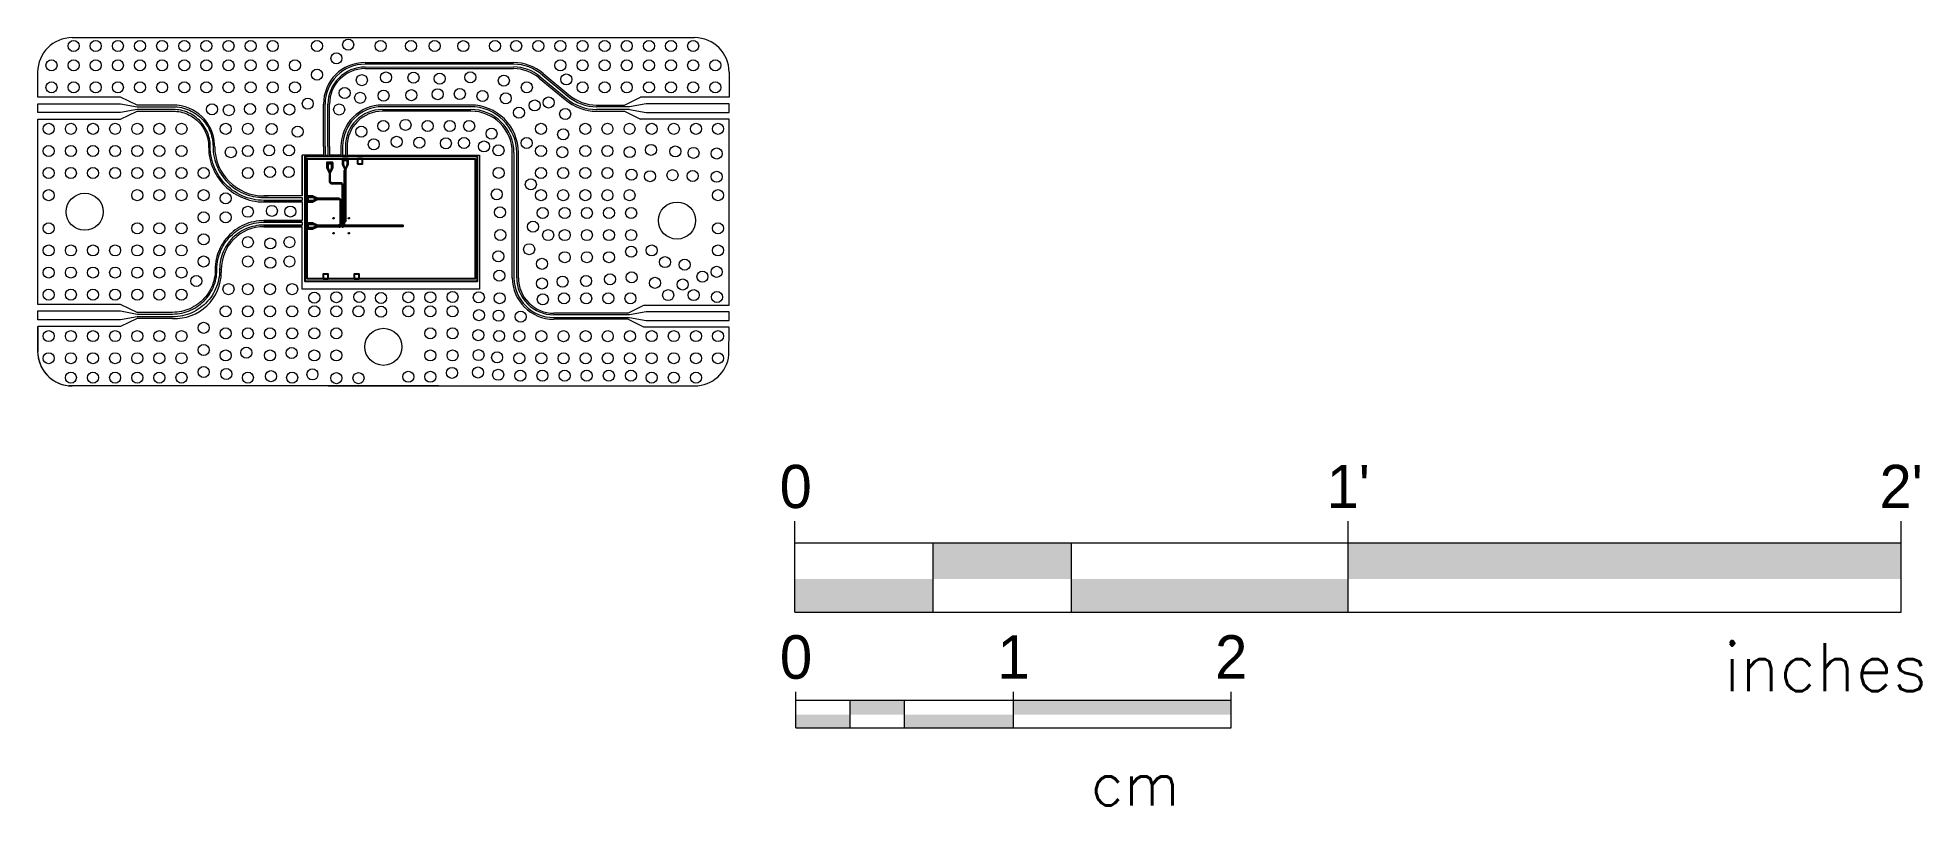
# Model space of a CAD drawing. Header units: millimetres. Extents: x -0.1 to 78.7, y -0.1 to 36.3.
# Drawn here: x 70.04 to 78.69, y 32.77 to 36.3 of the extents above; entities outside this region: 1.
import ezdxf
from ezdxf.enums import TextEntityAlignment as Align

# ---------------------------------------------------------------- set-up
doc = ezdxf.new("R2010")
doc.units = ezdxf.units.MM
doc.header["$MEASUREMENT"] = 0
doc.layers.add('1', color=7, linetype='Continuous', lineweight=0, true_color=0xd50000)
doc.layers.add('2', color=7, linetype='Continuous', lineweight=0)
doc.layers.add('3', color=7, linetype='Continuous', lineweight=0)
doc.styles.add('Simplex', font='simplex.shx')

# ---------------------------------------------------------------- blocks, each defined once
blk = doc.blocks.new('*U3')
for p, q in [((0, 0.125), (0, 0.165)), ((1, 0.125), (1, 0.165)), ((2, 0.125), (2, 0.165)), ((2, 0.125), (0, 0.125)), ((0, 0), (0, 0.125)), ((0.25, 0), (0.25, 0.125)), ((0.5, 0), (0.5, 0.125)), ((1, 0), (1, 0.125)), ((2, 0), (2, 0.125)), ((0, 0), (2, 0))]:
    blk.add_line(p, q)
for points in [[(0.25, 0.125), (0.25, 0.06), (0.5, 0.125), (0.5, 0.06)], [(1, 0.125), (1, 0.06), (2, 0.125), (2, 0.06)], [(0, 0.06), (0, 0), (0.25, 0.06), (0.25, 0)], [(0.5, 0.06), (0.5, 0), (1, 0.06), (1, 0)]]:
    blk.add_solid(points)
for s, height, p in [('0', 0.0781, (0.0015, 0.165)), ('0', 0.0781, (0.0015, 0.165)), ("1'", 0.07812, (1.0004, 0.165)), ("2'", 0.07812, (2, 0.165))]:
    blk.add_text(s, height=height).set_placement(p, align=Align.BOTTOM_CENTER)
blk = doc.blocks.new('*U5')
for p, q in [((0, 0.125), (0, 0.165)), ((2, 0.125), (0, 0.125)), ((0, 0), (0, 0.125)), ((0.25, 0), (0.25, 0.125)), ((0.5, 0), (0.5, 0.125)), ((1, 0.125), (1, 0.165)), ((1, 0), (1, 0.125)), ((2, 0.125), (2, 0.165)), ((2, 0), (2, 0.125)), ((0, 0), (2, 0))]:
    blk.add_line(p, q)
for points in [[(0.25, 0.125), (0.25, 0.06), (0.5, 0.125), (0.5, 0.06)], [(1, 0.125), (1, 0.06), (2, 0.125), (2, 0.06)], [(0, 0.06), (0, 0), (0.25, 0.06), (0.25, 0)], [(0.5, 0.06), (0.5, 0), (1, 0.06), (1, 0)]]:
    blk.add_solid(points)
for s, p in [('0', (0.0015, 0.165)), ('0', (0.0015, 0.165)), ('1', (1.0004, 0.165)), ('2', (2, 0.165))]:
    blk.add_text(s, height=0.2).set_placement(p, align=Align.BOTTOM_CENTER)

msp = doc.modelspace()

# ---------------------------------------------------------------- linework, layer by layer
for points in [[(71.2741, 35.7454), (71.2631, 35.7454), (71.2631, 35.1833), (72.0567, 35.1833), (72.0567, 35.7564), (71.2631, 35.7564), (71.2631, 35.7454), (72.0456, 35.7454), (72.0456, 35.1943), (71.2741, 35.1943), (71.2741, 35.7454)], [(71.3914, 35.7291), (71.3649, 35.7291), (71.3649, 35.7043), (71.3769, 35.6811), (71.3769, 35.6436), (71.3776, 35.6436), (71.3776, 35.6811), (71.3699, 35.7043), (71.3699, 35.7241), (71.3864, 35.7241), (71.3864, 35.7031), (71.3787, 35.6811), (71.3787, 35.6436), (71.3793, 35.6436), (71.3793, 35.6811), (71.3914, 35.7043), (71.3914, 35.7291)], [(71.4484, 35.4588), (71.4491, 35.4588), (71.4491, 35.6975), (71.4413, 35.7206), (71.4413, 35.7405), (71.4579, 35.7405), (71.4579, 35.7194), (71.4502, 35.6975), (71.4502, 35.4588), (71.4508, 35.4588), (71.4508, 35.6975), (71.4628, 35.7206), (71.4628, 35.7454), (71.4364, 35.7454), (71.4364, 35.7206), (71.4484, 35.6975), (71.4484, 35.4588)], [(71.5056, 35.7234), (71.5276, 35.7234), (71.5276, 35.7454), (71.5056, 35.7454), (71.5056, 35.7234)], [(71.3913, 35.6325), (71.3913, 35.6332), (71.388, 35.6332), (71.3871, 35.6332), (71.3862, 35.6334), (71.3853, 35.6336), (71.3844, 35.6338), (71.3836, 35.6342), (71.3828, 35.6346), (71.382, 35.6351), (71.3813, 35.6356), (71.3806, 35.6363), (71.38, 35.6369), (71.3795, 35.6376), (71.379, 35.6384), (71.3785, 35.6392), (71.3782, 35.6401), (71.3779, 35.6409), (71.3777, 35.6418), (71.3776, 35.6427), (71.3776, 35.6436), (71.3769, 35.6436), (71.377, 35.6427), (71.3771, 35.6417), (71.3773, 35.6408), (71.3776, 35.6398), (71.378, 35.6389), (71.3784, 35.6381), (71.3789, 35.6373), (71.3795, 35.6365), (71.3802, 35.6358), (71.3809, 35.6351), (71.3816, 35.6345), (71.3825, 35.634), (71.3833, 35.6336), (71.3842, 35.6332), (71.3851, 35.6329), (71.3861, 35.6327), (71.387, 35.6326), (71.388, 35.6325), (71.3913, 35.6325)], [(71.3793, 35.6436), (71.3787, 35.6436), (71.3787, 35.6428), (71.3788, 35.642), (71.379, 35.6412), (71.3792, 35.6404), (71.3795, 35.6397), (71.3799, 35.639), (71.3804, 35.6383), (71.3809, 35.6376), (71.3814, 35.637), (71.382, 35.6365), (71.3826, 35.636), (71.3833, 35.6356), (71.3841, 35.6352), (71.3848, 35.6349), (71.3856, 35.6346), (71.3864, 35.6344), (71.3872, 35.6343), (71.388, 35.6343), (71.3913, 35.6343), (71.3913, 35.635), (71.388, 35.635), (71.3872, 35.635), (71.3865, 35.6351), (71.3858, 35.6353), (71.385, 35.6355), (71.3843, 35.6358), (71.3837, 35.6361), (71.383, 35.6365), (71.3824, 35.637), (71.3819, 35.6375), (71.3814, 35.6381), (71.3809, 35.6387), (71.3805, 35.6393), (71.3801, 35.64), (71.3799, 35.6407), (71.3796, 35.6414), (71.3795, 35.6421), (71.3794, 35.6429), (71.3793, 35.6436)], [(71.4444, 35.5487), (71.4451, 35.5487), (71.4451, 35.6903), (71.4444, 35.6903), (71.4444, 35.5487)], [(71.2741, 35.5487), (71.2791, 35.5487), (71.2791, 35.5702), (71.2989, 35.5702), (71.3221, 35.5624), (71.4186, 35.5624), (71.4191, 35.5624), (71.4197, 35.5624), (71.4202, 35.5623), (71.4208, 35.5622), (71.4213, 35.5621), (71.4218, 35.5619), (71.4224, 35.5617), (71.4229, 35.5615), (71.4234, 35.5613), (71.4238, 35.561), (71.4243, 35.5607), (71.4248, 35.5604), (71.4252, 35.5601), (71.4256, 35.5597), (71.426, 35.5593), (71.4264, 35.5589), (71.4268, 35.5585), (71.4271, 35.5581), (71.4274, 35.5576), (71.4277, 35.5571), (71.4279, 35.5567), (71.4282, 35.5562), (71.4284, 35.5556), (71.4285, 35.5551), (71.4287, 35.5546), (71.4288, 35.5541), (71.4289, 35.5535), (71.429, 35.553), (71.429, 35.5524), (71.429, 35.5519), (71.429, 35.5487), (71.4297, 35.5487), (71.4297, 35.5525), (71.4296, 35.5531), (71.4295, 35.5537), (71.4294, 35.5543), (71.4293, 35.5549), (71.4291, 35.5554), (71.429, 35.556), (71.4287, 35.5565), (71.4285, 35.5571), (71.4282, 35.5576), (71.4279, 35.5581), (71.4276, 35.5586), (71.4272, 35.559), (71.4268, 35.5595), (71.4264, 35.5599), (71.426, 35.5603), (71.4256, 35.5607), (71.4251, 35.561), (71.4246, 35.5614), (71.4241, 35.5617), (71.4236, 35.5619), (71.423, 35.5622), (71.4225, 35.5624), (71.422, 35.5626), (71.4214, 35.5628), (71.4208, 35.5629), (71.4202, 35.563), (71.4197, 35.5631), (71.4191, 35.5631), (71.3221, 35.5631), (71.2989, 35.5751), (71.2741, 35.5751), (71.2741, 35.5487)], [(71.2791, 35.5487), (71.2989, 35.5487), (71.3221, 35.5607), (71.4189, 35.5607), (71.4193, 35.5607), (71.4198, 35.5606), (71.4202, 35.5605), (71.4207, 35.5604), (71.4212, 35.5603), (71.4216, 35.5602), (71.422, 35.56), (71.4224, 35.5598), (71.4229, 35.5596), (71.4233, 35.5593), (71.4236, 35.5591), (71.424, 35.5588), (71.4244, 35.5585), (71.4247, 35.5582), (71.425, 35.5578), (71.4253, 35.5575), (71.4256, 35.5571), (71.4259, 35.5567), (71.4261, 35.5563), (71.4263, 35.5559), (71.4265, 35.5555), (71.4267, 35.5551), (71.4269, 35.5546), (71.427, 35.5542), (71.4271, 35.5537), (71.4272, 35.5533), (71.4272, 35.5528), (71.4272, 35.5523), (71.4272, 35.5487), (71.4279, 35.5487), (71.4279, 35.5524), (71.4279, 35.5528), (71.4278, 35.5533), (71.4277, 35.5538), (71.4276, 35.5543), (71.4275, 35.5548), (71.4273, 35.5552), (71.4272, 35.5557), (71.427, 35.5562), (71.4267, 35.5566), (71.4265, 35.557), (71.4262, 35.5574), (71.4259, 35.5578), (71.4256, 35.5582), (71.4253, 35.5586), (71.4249, 35.5589), (71.4245, 35.5592), (71.4241, 35.5595), (71.4237, 35.5598), (71.4233, 35.5601), (71.4229, 35.5603), (71.4224, 35.5605), (71.422, 35.5607), (71.4215, 35.5609), (71.421, 35.561), (71.4206, 35.5611), (71.4201, 35.5612), (71.4196, 35.5613), (71.4191, 35.5613), (71.4186, 35.5613), (71.3221, 35.5613), (71.2989, 35.5536), (71.2791, 35.5536), (71.2791, 35.5487)], [(71.4272, 35.6332), (71.3913, 35.6332), (71.3913, 35.6325), (71.4272, 35.6325), (71.428, 35.6325), (71.4287, 35.6324), (71.4295, 35.6322), (71.4302, 35.632), (71.4309, 35.6317), (71.4315, 35.6314), (71.4322, 35.631), (71.4328, 35.6305), (71.4333, 35.63), (71.4338, 35.6295), (71.4343, 35.6289), (71.4347, 35.6282), (71.435, 35.6276), (71.4353, 35.6269), (71.4355, 35.6262), (71.4357, 35.6254), (71.4358, 35.6247), (71.4358, 35.6239), (71.4358, 35.4391), (71.4383, 35.4391), (71.4383, 35.6239), (71.4382, 35.6249), (71.4381, 35.6259), (71.4379, 35.6268), (71.4376, 35.6277), (71.4372, 35.6286), (71.4368, 35.6295), (71.4363, 35.6303), (71.4357, 35.631), (71.435, 35.6317), (71.4343, 35.6324), (71.4336, 35.633), (71.4327, 35.6335), (71.4319, 35.6339), (71.431, 35.6343), (71.4301, 35.6346), (71.4291, 35.6348), (71.4282, 35.6349), (71.4272, 35.635), (71.3913, 35.635), (71.3913, 35.6343), (71.4272, 35.6343), (71.4281, 35.6343), (71.429, 35.6341), (71.4299, 35.634), (71.4308, 35.6337), (71.4316, 35.6333), (71.4324, 35.6329), (71.4332, 35.6324), (71.4339, 35.6319), (71.4346, 35.6313), (71.4352, 35.6306), (71.4357, 35.6299), (71.4362, 35.6291), (71.4366, 35.6283), (71.437, 35.6275), (71.4372, 35.6266), (71.4374, 35.6257), (71.4376, 35.6248), (71.4376, 35.6239), (71.4376, 35.4436), (71.4365, 35.4436), (71.4365, 35.6239), (71.4365, 35.6248), (71.4363, 35.6256), (71.4362, 35.6263), (71.4359, 35.6271), (71.4356, 35.6279), (71.4352, 35.6286), (71.4348, 35.6293), (71.4343, 35.6299), (71.4338, 35.6305), (71.4332, 35.631), (71.4325, 35.6315), (71.4319, 35.632), (71.4311, 35.6323), (71.4304, 35.6326), (71.4296, 35.6329), (71.4288, 35.6331), (71.428, 35.6332), (71.4272, 35.6332)], [(71.2741, 35.4247), (71.2791, 35.4247), (71.2791, 35.4462), (71.2989, 35.4462), (71.3221, 35.439), (71.4176, 35.439), (71.4176, 35.4383), (71.4218, 35.4383), (71.4218, 35.438), (71.4176, 35.438), (71.4176, 35.437), (71.4218, 35.437), (71.4218, 35.4367), (71.3221, 35.4367), (71.2989, 35.4296), (71.2791, 35.4296), (71.2791, 35.4247), (71.2989, 35.4247), (71.3221, 35.4352), (71.4222, 35.4352), (71.4277, 35.4367), (71.715, 35.4367), (71.715, 35.4373), (71.4255, 35.4373), (71.4222, 35.4367), (71.4222, 35.4373), (71.418, 35.4373), (71.418, 35.4377), (71.4222, 35.4377), (71.4222, 35.4387), (71.418, 35.4387), (71.418, 35.439), (71.4222, 35.439), (71.4255, 35.4384), (71.715, 35.4384), (71.715, 35.4391), (71.4451, 35.4391), (71.4451, 35.5487), (71.4444, 35.5487), (71.4444, 35.4391), (71.4297, 35.4391), (71.4297, 35.5487), (71.429, 35.5487), (71.429, 35.4435), (71.4279, 35.4435), (71.4279, 35.5487), (71.4272, 35.5487), (71.4272, 35.4391), (71.4222, 35.4404), (71.3221, 35.4404), (71.2989, 35.4511), (71.2741, 35.4511), (71.2741, 35.4247)], [(71.3937, 35.4751), (71.397, 35.4751), (71.397, 35.4718), (71.3937, 35.4718), (71.3937, 35.4751)], [(71.4632, 35.4751), (71.4665, 35.4751), (71.4665, 35.4718), (71.4632, 35.4718), (71.4632, 35.4751)], [(71.2741, 35.4247), (71.2741, 35.4247), (71.2741, 35.4511), (71.2741, 35.4511), (71.2741, 35.4247)], [(71.3937, 35.4057), (71.397, 35.4057), (71.397, 35.4024), (71.3937, 35.4024), (71.3937, 35.4057)], [(71.4229, 35.4459), (71.4246, 35.4459), (71.4246, 35.4443), (71.4229, 35.4443), (71.4229, 35.4459)], [(71.4229, 35.4333), (71.4246, 35.4333), (71.4246, 35.4316), (71.4229, 35.4316), (71.4229, 35.4333)], [(71.4268, 35.436), (71.4279, 35.436), (71.4279, 35.4349), (71.4268, 35.4349), (71.4268, 35.436)], [(71.4318, 35.4459), (71.4334, 35.4459), (71.4334, 35.4443), (71.4318, 35.4443), (71.4318, 35.4459)], [(71.4335, 35.4426), (71.4346, 35.4426), (71.4346, 35.4415), (71.4335, 35.4415), (71.4335, 35.4426)], [(71.4335, 35.436), (71.4346, 35.436), (71.4346, 35.4349), (71.4335, 35.4349), (71.4335, 35.436)], [(71.4356, 35.4333), (71.4373, 35.4333), (71.4373, 35.4316), (71.4356, 35.4316), (71.4356, 35.4333)], [(71.4632, 35.4057), (71.4665, 35.4057), (71.4665, 35.4024), (71.4632, 35.4024), (71.4632, 35.4057)], [(71.3479, 35.1943), (71.3699, 35.1943), (71.3699, 35.2163), (71.3479, 35.2163), (71.3479, 35.1943)], [(71.4903, 35.1943), (71.5123, 35.1943), (71.5123, 35.2163), (71.4903, 35.2163), (71.4903, 35.1943)]]:
    msp.add_lwpolyline(points, close=True)
at = {"layer": '1', "color": 12, "linetype": 'Continuous', "lineweight": 0, "ltscale": 2, "true_color": 0xd50000}
for p, q in [((70.1953, 36.303), (73.0531, 36.303)), ((70.1953, 36.303), (73.0531, 36.303)), ((70.0366, 36.0299), (70.0366, 36.1442)), ((73.2118, 36.1442), (73.2118, 36.0299)), ((70.4176, 36.0299), (70.0366, 36.0299)), ((70.4938, 35.9931), (70.4176, 36.0299)), ((70.5721, 35.9931), (70.4938, 35.9931)), ((70.6247, 35.9931), (70.5721, 35.9931)), ((70.6588, 35.9931), (70.6247, 35.9931)), ((70.8493, 35.8026), (70.8491, 35.8126)), ((71.2959, 35.7626), (71.2508, 35.7626)), ((71.2508, 35.7626), (71.2508, 35.5755)), ((71.2508, 35.5755), (71.2508, 35.7626)), ((71.2508, 35.7626), (71.2508, 35.5755)), ((71.349, 35.7626), (71.2959, 35.7626)), ((71.0949, 35.5755), (71.0755, 35.5755)), ((71.2508, 35.5755), (71.0949, 35.5755)), ((71.0755, 35.4343), (71.2508, 35.4342)), ((70.8799, 35.2361), (70.8799, 35.2387)), ((70.0366, 34.8614), (70.0366, 34.9757)), ((71.3702, 34.9567), (71.3702, 34.9567)), ((71.3702, 34.7027), (70.1787, 34.7035)), ((71.8782, 34.7027), (71.3702, 34.7027))]:
    msp.add_line(p, q, dxfattribs=at)
at = {"layer": '1'}
for p, q in [((71.5401, 36.1888), (72.2219, 36.1888)), ((72.2219, 36.1811), (71.5401, 36.1811)), ((71.5401, 36.1674), (72.2219, 36.1684)), ((71.5401, 36.1606), (72.2219, 36.1606)), ((72.3392, 36.1171), (72.4585, 36.0188)), ((72.3439, 36.1234), (72.4632, 36.025)), ((72.3535, 36.1318), (72.4705, 36.0346)), ((72.3575, 36.1386), (72.4759, 36.04)), ((71.349, 35.8026), (71.349, 35.9977)), ((71.3566, 35.8026), (71.3566, 35.9977)), ((71.3692, 35.8026), (71.3692, 35.9977)), ((71.3766, 35.8026), (71.3766, 35.9977)), ((72.0255, 35.9931), (71.6196, 35.9931)), ((72.6034, 35.9931), (72.7308, 35.9931)), ((72.7546, 35.9854), (72.6034, 35.9854)), ((72.7308, 35.9931), (72.805, 36.0299)), ((73.2118, 36.0299), (72.805, 36.0299)), ((71.5937, 35.9726), (71.5937, 35.9726)), ((72.0255, 35.9652), (71.6196, 35.9652)), ((72.7546, 35.9727), (72.6034, 35.9727)), ((72.6034, 35.9649), (72.7308, 35.9649)), ((72.7308, 35.9649), (72.805, 35.9282)), ((73.2118, 35.9282), (72.805, 35.9282)), ((73.2118, 35.0733), (73.2118, 35.9282)), ((71.349, 35.8026), (71.349, 35.7626)), ((71.3566, 35.8026), (71.3566, 35.7626)), ((71.3566, 35.7626), (71.3692, 35.7626)), ((71.3692, 35.8026), (71.3692, 35.7626)), ((71.3766, 35.8026), (71.3766, 35.7626)), ((71.429, 35.7626), (71.3766, 35.7626)), ((71.429, 35.8026), (71.429, 35.7626)), ((71.4367, 35.8026), (71.4367, 35.7626)), ((71.4494, 35.8026), (71.4494, 35.7626)), ((71.4571, 35.8026), (71.4571, 35.7626)), ((71.4571, 35.7626), (72.0662, 35.7626)), ((72.0662, 35.7626), (72.0662, 35.1478)), ((72.2161, 35.1996), (72.2161, 35.7746)), ((72.2439, 35.1996), (72.2439, 35.7746)), ((71.2508, 35.4342), (71.0755, 35.4343)), ((71.2512, 35.1478), (71.2508, 35.4342)), ((70.8799, 35.2361), (70.8796, 35.2244)), ((72.0662, 35.1478), (71.2512, 35.1478)), ((72.7465, 35.0367), (72.407, 35.0367)), ((72.7465, 35.0367), (72.8204, 35.0733)), ((72.8204, 35.0733), (73.2118, 35.0733)), ((70.4176, 34.9757), (70.0366, 34.9757)), ((70.0366, 34.9757), (70.0366, 34.8614)), ((70.4938, 35.0126), (70.4176, 34.9757)), ((70.6564, 35.0126), (70.4938, 35.0126)), ((72.7465, 35.0088), (72.407, 35.0088)), ((72.8204, 34.9725), (72.7465, 35.0088)), ((73.2118, 34.9725), (72.8204, 34.9725)), ((73.211, 34.8448), (73.2118, 34.9709)), ((71.3702, 34.7027), (71.8782, 34.7027)), ((71.8782, 34.7027), (73.0531, 34.7027))]:
    msp.add_line(p, q, dxfattribs=at)
at = {"layer": '1', "linetype": 'Continuous', "lineweight": 0, "ltscale": 2}
for p, q in [((72.0255, 35.9855), (71.6196, 35.9855)), ((71.6196, 35.9728), (72.0255, 35.9728)), ((71.4367, 35.7626), (71.4494, 35.7626)), ((72.2237, 35.7746), (72.2237, 35.1996)), ((72.2363, 35.1996), (72.2363, 35.7746)), ((71.0755, 35.5755), (71.0949, 35.5755)), ((71.0755, 35.5679), (71.0951, 35.5679)), ((72.7546, 35.0298), (72.407, 35.0298)), ((72.407, 35.0171), (72.7546, 35.0171))]:
    msp.add_line(p, q, dxfattribs=at)
at = {"layer": '1', "color": 12, "linetype": 'Continuous', "lineweight": 0, "ltscale": 2, "true_color": 0xd50000, "flags": 128}
for points in [[(70.0366, 35.9994), (70.4176, 35.9994), (70.4938, 35.9855), (70.5721, 35.9855), (70.6267, 35.9855), (70.6588, 35.9855), (70.6684, 35.9853), (70.6779, 35.9845), (70.6874, 35.9833), (70.6969, 35.9815), (70.7062, 35.9793), (70.7153, 35.9766), (70.7244, 35.9734), (70.7332, 35.9697), (70.7419, 35.9656), (70.7503, 35.961), (70.7584, 35.956), (70.7663, 35.9506), (70.7739, 35.9448), (70.7812, 35.9385), (70.7882, 35.932), (70.7947, 35.925), (70.801, 35.9177), (70.8068, 35.9101), (70.8122, 35.9022), (70.8172, 35.8941), (70.8218, 35.8857), (70.8259, 35.877), (70.8296, 35.8682), (70.8328, 35.8591), (70.8355, 35.85), (70.8377, 35.8407), (70.8395, 35.8312), (70.8407, 35.8217), (70.8415, 35.8122), (70.8417, 35.8026), (70.842, 35.7904), (70.843, 35.7781), (70.8445, 35.766), (70.8467, 35.7539), (70.8496, 35.742), (70.853, 35.7302), (70.8571, 35.7186), (70.8618, 35.7073), (70.867, 35.6962), (70.8729, 35.6854), (70.8793, 35.675), (70.8862, 35.6648), (70.8936, 35.6551), (70.9016, 35.6457), (70.91, 35.6368), (70.9189, 35.6284), (70.9282, 35.6204), (70.9379, 35.6129), (70.948, 35.6059), (70.9584, 35.5995), (70.9692, 35.5936), (70.9803, 35.5883), (70.9916, 35.5836), (71.0031, 35.5795), (71.0149, 35.576), (71.0268, 35.5731), (71.0389, 35.5708), (71.051, 35.5692), (71.0633, 35.5682), (71.0755, 35.5679), (71.0951, 35.5679), (71.2508, 35.5678), (71.2508, 35.5552), (71.0755, 35.5552), (71.0626, 35.5555), (71.0497, 35.5566), (71.0369, 35.5583), (71.0242, 35.5607), (71.0116, 35.5637), (70.9992, 35.5674), (70.987, 35.5717), (70.9751, 35.5767), (70.9634, 35.5823), (70.9521, 35.5885), (70.9411, 35.5953), (70.9304, 35.6026), (70.9202, 35.6105), (70.9104, 35.6189), (70.901, 35.6278), (70.8921, 35.6372), (70.8838, 35.6471), (70.8759, 35.6574), (70.8686, 35.668), (70.8619, 35.6791), (70.8557, 35.6905), (70.8502, 35.7021), (70.8453, 35.7141), (70.841, 35.7263), (70.8373, 35.7387), (70.8343, 35.7513), (70.832, 35.764), (70.8303, 35.7768), (70.8293, 35.7897), (70.829, 35.8026), (70.8288, 35.8115), (70.8281, 35.8204), (70.8269, 35.8293), (70.8253, 35.838), (70.8232, 35.8467), (70.8207, 35.8552), (70.8177, 35.8636), (70.8143, 35.8719), (70.8105, 35.8799), (70.8062, 35.8877), (70.8016, 35.8953), (70.7965, 35.9027), (70.7911, 35.9097), (70.7853, 35.9165), (70.7792, 35.923), (70.7727, 35.9291), (70.7659, 35.9349), (70.7589, 35.9403), (70.7515, 35.9454), (70.7439, 35.95), (70.7361, 35.9543), (70.7281, 35.9581), (70.7198, 35.9615), (70.7114, 35.9645), (70.7029, 35.967), (70.6942, 35.9691), (70.6855, 35.9707), (70.6766, 35.9719), (70.6677, 35.9726), (70.6588, 35.9728), (70.6279, 35.9728), (70.5722, 35.9728), (70.5722, 35.9728), (70.4938, 35.9728), (70.4176, 35.9588), (70.0366, 35.9588), (70.0366, 35.9994)], [(70.0366, 35.9283), (70.4176, 35.9283), (70.4938, 35.9652), (70.572, 35.9652), (70.572, 35.9652), (70.6285, 35.9652), (70.6588, 35.9652), (70.6673, 35.965), (70.6758, 35.9643), (70.6843, 35.9632), (70.6926, 35.9617), (70.7009, 35.9597), (70.7091, 35.9572), (70.7171, 35.9544), (70.725, 35.9511), (70.7326, 35.9475), (70.7401, 35.9434), (70.7474, 35.939), (70.7544, 35.9342), (70.7611, 35.929), (70.7676, 35.9234), (70.7738, 35.9176), (70.7796, 35.9114), (70.7852, 35.9049), (70.7904, 35.8982), (70.7952, 35.8912), (70.7996, 35.8839), (70.8037, 35.8764), (70.8073, 35.8688), (70.8106, 35.8609), (70.8134, 35.8529), (70.8159, 35.8447), (70.8179, 35.8364), (70.8194, 35.8281), (70.8205, 35.8196), (70.8212, 35.8111), (70.8214, 35.8026), (70.8215, 35.8018), (70.8218, 35.7885), (70.8229, 35.7753), (70.8246, 35.7621), (70.827, 35.749), (70.8301, 35.7361), (70.8339, 35.7233), (70.8384, 35.7108), (70.8435, 35.6985), (70.8492, 35.6865), (70.8555, 35.6748), (70.8625, 35.6635), (70.87, 35.6525), (70.8781, 35.642), (70.8867, 35.6318), (70.8959, 35.6222), (70.9055, 35.613), (70.9157, 35.6044), (70.9262, 35.5963), (70.9372, 35.5888), (70.9485, 35.5818), (70.9602, 35.5755), (70.9722, 35.5698), (70.9845, 35.5647), (70.997, 35.5602), (71.0098, 35.5565), (71.0227, 35.5533), (71.0358, 35.5509), (71.049, 35.5492), (71.0622, 35.5481), (71.0755, 35.5478), (71.0963, 35.5478), (71.0755, 35.5478), (71.2508, 35.5478), (71.0963, 35.5478), (71.2508, 35.5478), (71.2508, 35.4621), (71.0756, 35.462), (71.2508, 35.4621), (71.0756, 35.462), (71.0638, 35.4619), (71.0521, 35.461), (71.0405, 35.4594), (71.029, 35.4573), (71.0177, 35.4546), (71.0064, 35.4513), (70.9954, 35.4473), (70.9846, 35.4429), (70.974, 35.4378), (70.9637, 35.4322), (70.9538, 35.4261), (70.9441, 35.4195), (70.9348, 35.4124), (70.9259, 35.4048), (70.9174, 35.3967), (70.9094, 35.3882), (70.9018, 35.3793), (70.8947, 35.37), (70.888, 35.3604), (70.8819, 35.3504), (70.8763, 35.3401), (70.8713, 35.3296), (70.8668, 35.3188), (70.8629, 35.3077), (70.8596, 35.2965), (70.8569, 35.2851), (70.8547, 35.2736), (70.8532, 35.262), (70.8523, 35.2504), (70.852, 35.2387), (70.852, 35.2361), (70.8517, 35.2259), (70.8509, 35.2157), (70.8496, 35.2055), (70.8477, 35.1954), (70.8453, 35.1855), (70.8424, 35.1757), (70.839, 35.166), (70.8351, 35.1566), (70.8307, 35.1473), (70.8258, 35.1383), (70.8204, 35.1296), (70.8146, 35.1211), (70.8084, 35.113), (70.8017, 35.1052), (70.7947, 35.0978), (70.7873, 35.0908), (70.7795, 35.0841), (70.7713, 35.0779), (70.7629, 35.0721), (70.7542, 35.0667), (70.7452, 35.0618), (70.7359, 35.0574), (70.7265, 35.0535), (70.7168, 35.0501), (70.707, 35.0472), (70.697, 35.0448), (70.687, 35.0429), (70.6768, 35.0416), (70.6666, 35.0408), (70.6564, 35.0405), (70.4938, 35.0405), (70.4176, 35.0774), (70.0366, 35.0774), (70.0366, 35.9283)]]:
    msp.add_lwpolyline(points, close=True, dxfattribs=at)
at = {"layer": '1', "linetype": 'Continuous', "lineweight": 0, "ltscale": 2}
for points in [[(72.7546, 35.9727), (72.8308, 35.9587), (73.2118, 35.9587), (73.2118, 35.9993), (72.8308, 35.9993), (72.7546, 35.9854)], [(72.7546, 35.0171), (72.8308, 35.0031), (73.2118, 35.0031), (73.2118, 35.0437), (72.8308, 35.0437), (72.7546, 35.0298)]]:
    msp.add_lwpolyline(points, dxfattribs=at)
at = {"layer": '1', "linetype": 'Continuous', "lineweight": 0, "ltscale": 2, "flags": 128}
msp.add_lwpolyline([(71.0949, 35.5552), (71.2508, 35.5552), (71.0949, 35.5552), (71.0755, 35.5552)], dxfattribs=at)
msp.add_lwpolyline([(70.0366, 35.0469), (70.4176, 35.0469), (70.4938, 35.0329), (70.6564, 35.0329), (70.667, 35.0332), (70.6776, 35.034), (70.6882, 35.0354), (70.6986, 35.0373), (70.709, 35.0398), (70.7192, 35.0428), (70.7292, 35.0464), (70.739, 35.0505), (70.7486, 35.055), (70.758, 35.0601), (70.7671, 35.0657), (70.7758, 35.0717), (70.7843, 35.0782), (70.7924, 35.0851), (70.8001, 35.0924), (70.8074, 35.1001), (70.8143, 35.1082), (70.8208, 35.1167), (70.8268, 35.1254), (70.8324, 35.1345), (70.8374, 35.1439), (70.842, 35.1535), (70.8461, 35.1633), (70.8497, 35.1733), (70.8527, 35.1835), (70.8552, 35.1939), (70.8571, 35.2043), (70.8585, 35.2149), (70.8593, 35.2255), (70.8596, 35.2361), (70.8596, 35.2387), (70.8599, 35.25), (70.8608, 35.2612), (70.8623, 35.2724), (70.8643, 35.2835), (70.867, 35.2945), (70.8702, 35.3054), (70.8739, 35.316), (70.8783, 35.3265), (70.8831, 35.3367), (70.8885, 35.3466), (70.8944, 35.3563), (70.9008, 35.3656), (70.9077, 35.3745), (70.9151, 35.3831), (70.9228, 35.3913), (70.931, 35.3991), (70.9396, 35.4065), (70.9486, 35.4133), (70.9579, 35.4197), (70.9676, 35.4256), (70.9775, 35.431), (70.9877, 35.4359), (70.9981, 35.4402), (71.0088, 35.444), (71.0196, 35.4472), (71.0306, 35.4499), (71.0417, 35.4519), (71.0529, 35.4534), (71.0642, 35.4543), (71.0755, 35.4546), (71.2508, 35.4544), (71.0755, 35.4546), (71.2508, 35.4544), (71.2508, 35.4418), (71.0755, 35.4419), (71.2508, 35.4418), (71.0755, 35.4419), (71.0649, 35.4416), (71.0543, 35.4408), (71.0437, 35.4394), (71.0333, 35.4374), (71.0229, 35.4349), (71.0127, 35.4319), (71.0027, 35.4284), (70.9929, 35.4243), (70.9833, 35.4197), (70.9739, 35.4146), (70.9648, 35.4091), (70.9561, 35.4031), (70.9476, 35.3966), (70.9395, 35.3897), (70.9318, 35.3824), (70.9245, 35.3746), (70.9176, 35.3665), (70.9111, 35.3581), (70.9051, 35.3493), (70.8995, 35.3403), (70.8944, 35.3309), (70.8899, 35.3213), (70.8858, 35.3115), (70.8822, 35.3015), (70.8792, 35.2913), (70.8767, 35.2809), (70.8748, 35.2704), (70.8734, 35.2599), (70.8726, 35.2493), (70.8723, 35.2387), (70.8723, 35.2361), (70.872, 35.2248), (70.8711, 35.2135), (70.8696, 35.2023), (70.8676, 35.1912), (70.8649, 35.1802), (70.8617, 35.1694), (70.858, 35.1587), (70.8536, 35.1483), (70.8488, 35.1381), (70.8434, 35.1282), (70.8375, 35.1185), (70.8311, 35.1092), (70.8242, 35.1002), (70.8168, 35.0916), (70.8091, 35.0834), (70.8009, 35.0757), (70.7923, 35.0683), (70.7833, 35.0614), (70.774, 35.055), (70.7643, 35.0491), (70.7544, 35.0437), (70.7442, 35.0389), (70.7338, 35.0345), (70.7231, 35.0308), (70.7123, 35.0276), (70.7013, 35.0249), (70.6902, 35.0229), (70.6789, 35.0214), (70.6677, 35.0205), (70.6564, 35.0202), (70.4938, 35.0202), (70.4176, 35.0062), (70.0366, 35.0062), (70.0366, 35.0469)], close=True, dxfattribs=at)
at = {"layer": '1'}
for centre, radius, start, end in [((70.1953, 36.1442), 0.1588, 90, 180), ((73.0531, 36.1442), 0.1588, 360, 90), ((71.5401, 35.9977), 0.1911, 90, 180), ((71.54, 35.9977), 0.1834, 89.98173, 180), ((71.5399, 35.9967), 0.1707, 89.95878, 180), ((71.5401, 35.9971), 0.1635, 90, 179.81908), ((72.2209, 35.9778), 0.2109, 49.63392, 89.71983), ((72.2209, 35.9778), 0.2032, 49.27008, 89.70919), ((72.2209, 35.9778), 0.1905, 49.79297, 89.68983), ((72.2209, 35.9778), 0.1828, 49.64385, 89.67669), ((70.6588, 35.8026), 0.1905, 2.87688, 90), ((71.6195, 35.8026), 0.1905, 89.98214, 180), ((71.6196, 35.8026), 0.1829, 90.02038, 180), ((72.0255, 35.7748), 0.2184, 359.94529, 90), ((72.6034, 36.1864), 0.2215, 229.1453, 270), ((72.6034, 36.1868), 0.2141, 229.09321, 270), ((72.6034, 36.1893), 0.2039, 229.33526, 270), ((72.6034, 36.1896), 0.1965, 229.56175, 270), ((71.6196, 35.8026), 0.1702, 90.0219, 180), ((71.6196, 35.8027), 0.1624, 90, 180.05718), ((72.0255, 35.7746), 0.1906, 0, 90), ((71.0765, 35.8026), 0.2271, 180, 269.75241), ((71.0755, 35.2386), 0.1956, 90, 180.73929), ((70.6675, 35.2244), 0.2121, 267, 0), ((72.407, 35.1996), 0.1909, 180, 270), ((72.4068, 35.1996), 0.1629, 180, 270.06476), ((70.1953, 34.8614), 0.1588, 180, 270), ((73.0531, 34.8614), 0.1588, 270, 354)]:
    msp.add_arc(centre, radius, start, end, dxfattribs=at)
at = {"layer": '1', "linetype": 'Continuous', "lineweight": 0, "ltscale": 2}
for centre, radius, start, end in [((72.0255, 35.7747), 0.2108, 359.96505, 90), ((72.0255, 35.7746), 0.1982, 359.99081, 90), ((72.407, 35.2003), 0.1833, 180.21653, 270), ((72.4062, 35.1996), 0.1699, 180, 270.26521)]:
    msp.add_arc(centre, radius, start, end, dxfattribs=at)
at = {"layer": '1', "color": 12, "linetype": 'Continuous', "lineweight": 0, "ltscale": 2, "true_color": 0xd50000}
msp.add_arc((70.1953, 34.8614), 0.1588, 180, 264, dxfattribs=at)
at = {"layer": '2', "color": 5, "linetype": 'Continuous', "lineweight": 0, "ltscale": 2, "true_color": 0x0000ff}
for centre in [(70.2017, 36.2649), (70.3033, 36.2649), (70.4049, 36.2649), (70.5065, 36.2649), (70.6081, 36.2649), (70.7097, 36.2649), (70.8113, 36.2649), (70.9129, 36.2649), (71.0145, 36.2649), (71.1162, 36.2649), (71.3194, 36.2649), (71.4625, 36.2705), (71.6112, 36.2649), (71.7512, 36.2649), (71.8594, 36.2649), (71.9912, 36.264), (72.1369, 36.2649), (72.2338, 36.2649), (72.3355, 36.2649), (72.4371, 36.2649), (72.5387, 36.2649), (72.6403, 36.2649), (72.7419, 36.2649), (72.8435, 36.2649), (72.9451, 36.2649), (73.0467, 36.2649), (70.1001, 36.176), (70.2017, 36.176), (70.3033, 36.176), (70.4049, 36.176), (70.5065, 36.176), (70.6081, 36.176), (70.7097, 36.176), (70.8113, 36.176), (70.9129, 36.176), (71.0145, 36.176), (71.1162, 36.176), (71.2178, 36.176), (71.3194, 36.1327), (71.4086, 36.2077), (72.4371, 36.176), (72.5387, 36.176), (72.6403, 36.176), (72.7419, 36.176), (72.8435, 36.176), (72.9451, 36.176), (73.0467, 36.176), (73.1483, 36.176), (70.1001, 36.0744), (70.2017, 36.0744), (70.3033, 36.0744), (70.4049, 36.0744), (70.5065, 36.0744), (70.6081, 36.0744), (70.7097, 36.0744), (70.8113, 36.0744), (70.9129, 36.0744), (71.0145, 36.0744), (71.1162, 36.0744), (71.2178, 36.0744), (71.4464, 36.049), (71.5251, 36.1077), (71.6361, 36.12), (71.7624, 36.1187), (71.8824, 36.1149), (72.0234, 36.121), (72.1772, 36.1052), (72.2827, 36.0744), (72.464, 36.1109), (72.5387, 36.0744), (72.6403, 36.0744), (72.7419, 36.0744), (72.8435, 36.0744), (72.9451, 36.0744), (73.0467, 36.0744), (73.1483, 36.0744), (70.8369, 35.9736), (70.9144, 35.9698), (71.0114, 35.9749), (71.1148, 35.9749), (71.1924, 35.9728), (71.2769, 36), (71.421, 35.9728), (71.5175, 36.0264), (71.6249, 36.0362), (71.7526, 36.0387), (71.8734, 36.043), (71.9751, 36.0442), (72.0793, 36.0346), (72.1861, 36.0239), (72.2465, 35.9585), (72.3191, 35.9914), (72.3827, 36.005), (70.0874, 35.8839), (70.189, 35.8839), (70.2906, 35.8839), (70.3922, 35.8839), (70.4938, 35.8839), (70.5954, 35.8839), (70.697, 35.8839), (70.9002, 35.8839), (71.0018, 35.8839), (71.1114, 35.8828), (71.6242, 35.8966), (71.7258, 35.9021), (71.8274, 35.8966), (71.929, 35.8966), (72.0179, 35.8966), (72.3482, 35.8839), (72.459, 35.9523), (72.5514, 35.8839), (72.5514, 35.8839), (72.653, 35.8839), (72.7546, 35.8839), (72.8562, 35.8839), (72.9578, 35.8839), (73.0594, 35.8839), (73.161, 35.8839), (71.2305, 35.8712), (71.5226, 35.8712), (71.5801, 35.8123), (71.6847, 35.8243), (71.7892, 35.8203), (71.9112, 35.8176), (71.9944, 35.819), (72.086, 35.803), (72.1209, 35.8617), (72.282, 35.8187), (72.4498, 35.8585), (72.8534, 35.7872), (70.0874, 35.7823), (70.189, 35.7823), (70.2906, 35.7823), (70.3922, 35.7823), (70.4938, 35.7823), (70.5954, 35.7823), (70.697, 35.7823), (70.9237, 35.7764), (71.0018, 35.7823), (71.0993, 35.7849), (71.191, 35.7849), (72.1526, 35.7849), (72.3482, 35.7823), (72.4457, 35.7767), (72.5514, 35.7823), (72.653, 35.7823), (72.7554, 35.777), (72.9646, 35.7799), (73.0484, 35.7734), (73.1546, 35.7705), (70.0874, 35.6807), (70.189, 35.6807), (70.2906, 35.6807), (70.3922, 35.6807), (70.4938, 35.6807), (70.5954, 35.6807), (70.697, 35.6807), (70.7986, 35.6807), (71.0018, 35.6807), (71.1031, 35.6854), (71.1897, 35.6854), (72.1539, 35.6815), (72.3012, 35.6286), (72.3482, 35.6807), (72.4498, 35.6807), (72.5514, 35.6807), (72.653, 35.6807), (72.7635, 35.6732), (72.8485, 35.6662), (72.9517, 35.671), (73.044, 35.6673), (73.1548, 35.6636), (70.0874, 35.579), (70.4938, 35.579), (70.5954, 35.579), (70.697, 35.579), (70.7986, 35.579), (70.9002, 35.5645), (72.1448, 35.5833), (72.3482, 35.579), (72.4498, 35.579), (72.5514, 35.579), (72.653, 35.579), (72.7546, 35.579), (73.161, 35.579), (70.7986, 35.4774), (70.9002, 35.4774), (71.0018, 35.5028), (71.112, 35.5068), (71.1972, 35.5039), (72.1599, 35.4998), (72.3554, 35.4971), (72.457, 35.4971), (72.5586, 35.4971), (72.6602, 35.4971), (72.7619, 35.4971), (70.0874, 35.4266), (70.4938, 35.4266), (70.5954, 35.4266), (70.697, 35.4266), (70.7986, 35.3758), (71.0018, 35.3631), (71.1047, 35.3573), (71.1928, 35.3631), (72.1612, 35.3964), (72.3108, 35.4346), (72.3808, 35.3955), (72.457, 35.3955), (72.5586, 35.3955), (72.6602, 35.3955), (72.7619, 35.3955), (73.161, 35.4266), (70.0874, 35.325), (70.189, 35.325), (70.2906, 35.325), (70.3922, 35.325), (70.4938, 35.325), (70.5954, 35.325), (70.697, 35.325), (70.7986, 35.2742), (71.0018, 35.2742), (71.1047, 35.2683), (71.1928, 35.2742), (72.1521, 35.2982), (72.2935, 35.3306), (72.457, 35.2939), (72.5586, 35.2939), (72.6602, 35.2939), (72.7619, 35.3193), (72.8562, 35.325), (72.917, 35.2714), (73.161, 35.325), (70.0874, 35.2234), (70.189, 35.2234), (70.2906, 35.2234), (70.3922, 35.2234), (70.4938, 35.2234), (70.5954, 35.2234), (70.697, 35.2234), (70.7654, 35.1844), (72.1566, 35.209), (72.3525, 35.2635), (72.4468, 35.182), (72.5551, 35.1849), (72.6649, 35.1924), (72.7643, 35.2013), (73.0073, 35.2595), (73.0892, 35.2042), (73.1545, 35.2267), (70.0874, 35.1218), (70.189, 35.1218), (70.2906, 35.1218), (70.3922, 35.1218), (70.4938, 35.1218), (70.5954, 35.1218), (70.697, 35.1218), (70.9129, 35.1472), (71.0018, 35.1472), (71.1035, 35.1472), (71.2051, 35.1472), (71.3067, 35.1081), (71.4083, 35.1102), (71.5135, 35.1107), (71.6133, 35.1069), (71.7385, 35.1102), (71.8401, 35.1102), (71.9417, 35.1115), (72.0623, 35.1095), (72.1579, 35.1056), (72.3522, 35.1731), (72.3563, 35.1004), (72.4538, 35.1047), (72.5554, 35.1047), (72.657, 35.1047), (72.7586, 35.1047), (72.8711, 35.1761), (72.9319, 35.1197), (72.9987, 35.1686), (73.0492, 35.1197), (73.156, 35.1108), (70.9002, 35.0456), (71.0018, 35.0456), (71.1035, 35.0456), (71.2051, 35.0456), (71.3067, 35.0456), (71.4083, 35.0456), (71.5099, 35.0456), (71.6133, 35.044), (71.7385, 35.0456), (71.8401, 35.0456), (71.9417, 35.0456), (72.0629, 35.0276), (72.1529, 35.0252), (72.2546, 35.0209), (70.0874, 34.9313), (70.189, 34.9313), (70.2906, 34.9313), (70.3922, 34.9313), (70.4938, 34.9313), (70.5954, 34.9313), (70.697, 34.9313), (70.7986, 34.9694), (70.9002, 34.944), (71.0018, 34.944), (71.1035, 34.944), (71.2051, 34.944), (71.3067, 34.944), (71.4083, 34.944), (71.8401, 34.944), (71.9417, 34.944), (72.0599, 34.9358), (72.1555, 34.9319), (72.2482, 34.931), (72.3498, 34.931), (72.4514, 34.931), (72.553, 34.931), (72.6546, 34.931), (72.7562, 34.931), (72.8562, 34.9313), (72.9578, 34.9313), (73.0594, 34.9313), (73.161, 34.9313), (70.7986, 34.8678), (70.9002, 34.8424), (70.9946, 34.8555), (71.1035, 34.8424), (71.203, 34.8539), (71.3067, 34.8424), (71.4083, 34.8424), (71.8401, 34.8424), (71.9417, 34.8424), (72.0611, 34.8441), (72.1464, 34.8337), (70.0874, 34.8297), (70.189, 34.8297), (70.2906, 34.8297), (70.3922, 34.8297), (70.4938, 34.8297), (70.5954, 34.8297), (70.697, 34.8297), (70.7986, 34.7662), (70.9025, 34.7569), (71.1077, 34.7472), (71.2983, 34.7553), (71.9393, 34.7624), (72.0587, 34.7641), (72.1513, 34.7537), (72.2482, 34.8294), (72.253, 34.7495), (72.3498, 34.8294), (72.3546, 34.7495), (72.4514, 34.8294), (72.4562, 34.7495), (72.553, 34.8294), (72.5578, 34.7495), (72.6546, 34.8294), (72.6594, 34.7495), (72.7562, 34.8294), (72.761, 34.7495), (72.8562, 34.8297), (72.9578, 34.8297), (73.0594, 34.8297), (73.161, 34.8297), (70.189, 34.7408), (70.2906, 34.7408), (70.3922, 34.7408), (70.4938, 34.7408), (70.5954, 34.7408), (70.697, 34.7408), (71.0018, 34.7408), (71.2051, 34.7408), (71.4083, 34.7382), (71.5099, 34.7382), (71.7385, 34.7444), (71.8401, 34.7444), (72.8562, 34.7408), (72.9578, 34.7408), (73.0594, 34.7408)]:
    msp.add_circle(centre, 0.0254, dxfattribs=at)
at = {"layer": '2', "color": 172, "linetype": 'Continuous', "lineweight": 0, "ltscale": 2, "true_color": 0x0000d5}
for centre in [(70.2525, 35.5028), (72.9725, 35.4623), (71.6242, 34.8821)]:
    msp.add_circle(centre, 0.0851, dxfattribs=at)
at = {"layer": '3', "color": 40, "linetype": 'Continuous', "lineweight": 0, "ltscale": 2, "true_color": 0xf2da00, "flags": 128}
msp.add_lwpolyline([(0.144, -0.115), (-0.144, -0.115), (-0.144, 0.115), (0.144, 0.115), (0.144, -0.115)], close=True, dxfattribs=at)

# ---------------------------------------------------------------- block references
at = {"layer": '1'}
for name, p, xscale, yscale, zscale in [('*U3', (73.5139, 33.6626), 2.53999492, 2.53999492, 2.53999492), ('*U5', (73.5175, 33.1317), 0.999998, 0.999998, 0.999998)]:
    msp.add_blockref(name, p, dxfattribs=dict(at, xscale=xscale, yscale=yscale, zscale=zscale))

# ---------------------------------------------------------------- texts
at = {"layer": '1', "style": 'Simplex'}
for s, height, p in [('inches', 0.22034, (77.7799, 33.2995)), ('cm', 0.19935, (74.8718, 32.7749))]:
    msp.add_text(s, height=height, dxfattribs=at).set_placement(p)

doc.saveas('drawing.dxf')
